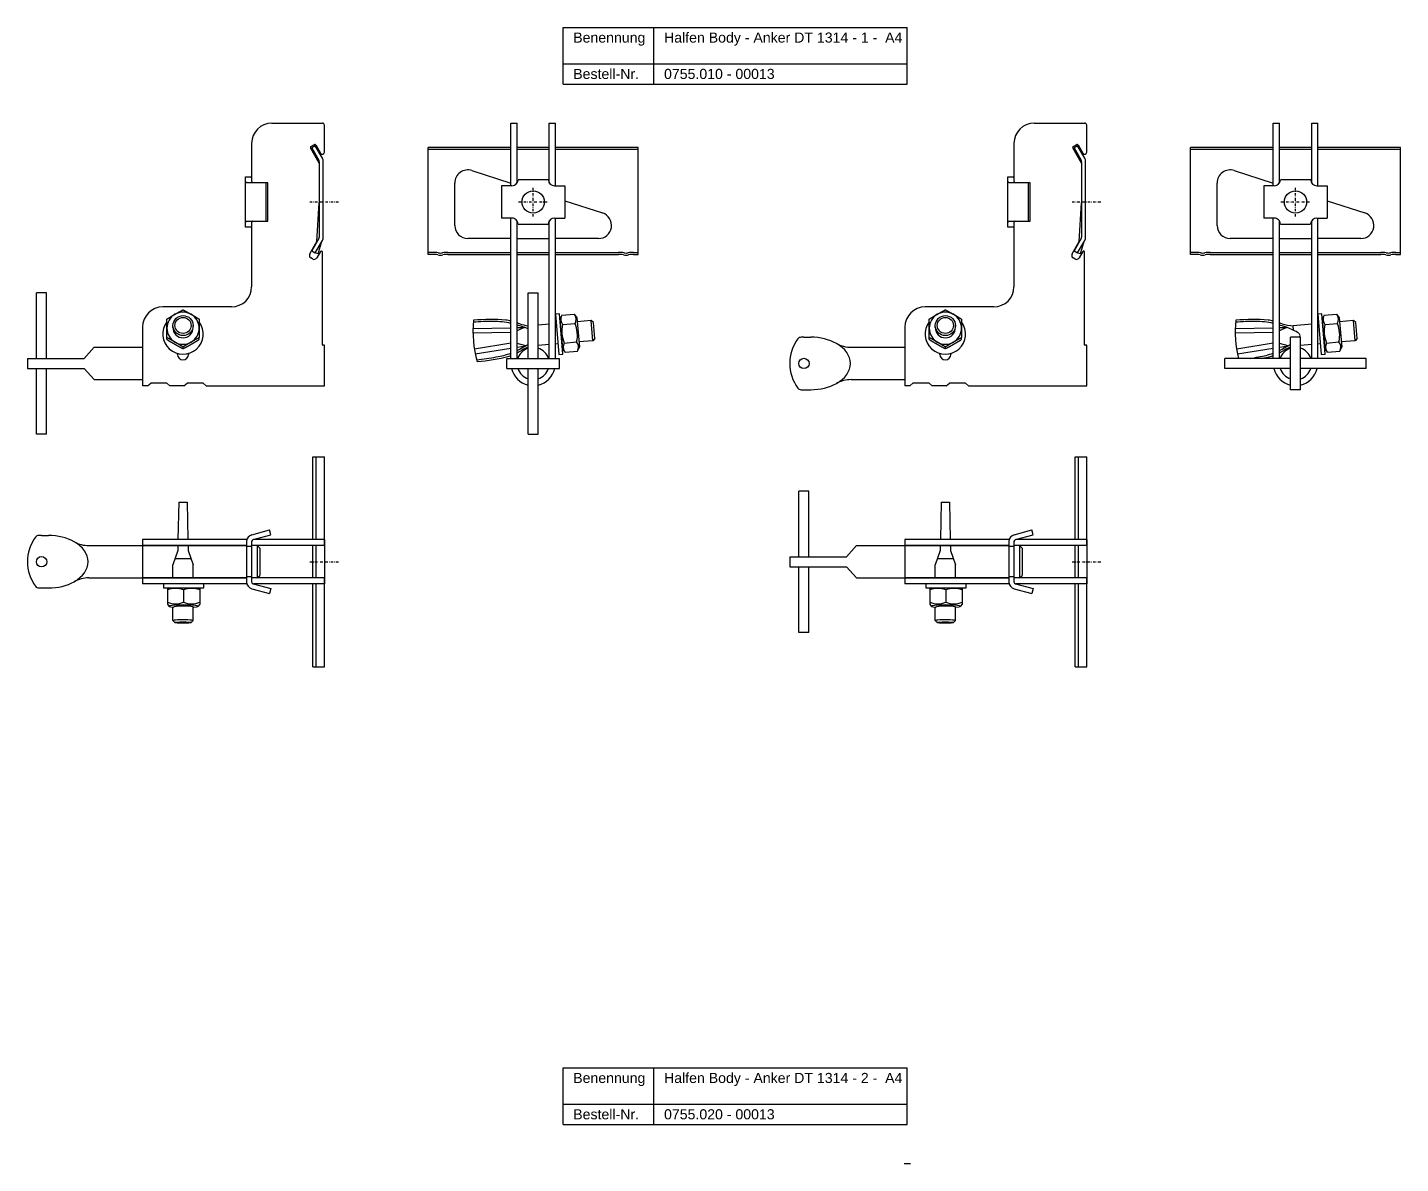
# Model space of a CAD drawing. Header units: millimetres. Extents: x 3247 to 4573, y -1122 to 170.
# Drawn here: x 3247 to 3927, y -392 to 170 of the extents above; entities that cross this region are included whole.
import ezdxf

# ---------------------------------------------------------------- set-up
doc = ezdxf.new("R2010")
doc.units = ezdxf.units.MM
doc.header["$LTSCALE"] = 10
doc.linetypes.add('STRICHPUNKT2', pattern=[0.5, 0.25, -0.125, 0, -0.125])
doc.layers.add('HALFEN', color=2, linetype='Continuous')
doc.styles.add('ARIAL50', font='ARIAL.TTF', dxfattribs={"height": 5})

msp = doc.modelspace()

# ---------------------------------------------------------------- linework, layer by layer
at = {"layer": 'HALFEN'}
for p, q in [((3512, 170.28), (3682.28, 170.28)), ((3512, 142.28), (3512, 170.28)), ((3556.97, 142.28), (3556.97, 170.28)), ((3682.28, 142.28), (3682.28, 170.28)), ((3512, 152.28), (3682.28, 152.28)), ((3512, 142.28), (3682.28, 142.28)), ((3486.17, 122.89), (3489.17, 122.89)), ((3486.17, 91.9), (3486.17, 122.89)), ((3489.17, 93.23), (3489.17, 122.89)), ((3505.17, 122.89), (3508.17, 122.89)), ((3505.17, 93.24), (3505.17, 122.89)), ((3508.17, 91.88), (3508.17, 122.89)), ((3863.63, 91.9), (3863.63, 122.89)), ((3863.63, 122.89), (3866.63, 122.89)), ((3866.63, 93.23), (3866.63, 122.89)), ((3882.63, 93.24), (3882.63, 122.89)), ((3882.63, 122.89), (3885.63, 122.89)), ((3885.63, 91.88), (3885.63, 122.89)), ((3445.17, 57.89), (3445.17, 110.88)), ((3486.17, 110.88), (3445.17, 110.88)), ((3486.17, 109.88), (3445.17, 109.88)), ((3505.17, 110.88), (3489.17, 110.88)), ((3505.17, 109.88), (3489.17, 109.88)), ((3549.17, 110.88), (3508.17, 110.88)), ((3549.17, 109.88), (3508.17, 109.88)), ((3549.17, 57.89), (3549.17, 110.88)), ((3822.63, 57.89), (3822.63, 110.88)), ((3863.63, 110.88), (3822.63, 110.88)), ((3863.63, 109.88), (3822.63, 109.88)), ((3882.63, 110.88), (3866.63, 110.88)), ((3882.63, 109.88), (3866.63, 109.88)), ((3926.63, 110.88), (3885.63, 110.88)), ((3926.63, 109.88), (3885.63, 109.88)), ((3926.63, 57.89), (3926.63, 110.88)), ((3466.87, 99.44), (3486.17, 93.16)), ((3844.32, 99.44), (3863.63, 93.16)), ((3458.36, 72.25), (3458.36, 93.25)), ((3481.47, 91.91), (3481.46, 75.91)), ((3486.68, 91.9), (3481.47, 91.91)), ((3504.68, 94.89), (3489.68, 94.9)), ((3507.68, 91.88), (3512.89, 91.88)), ((3512.89, 91.88), (3512.88, 75.88)), ((3835.81, 72.25), (3835.81, 93.25)), ((3858.92, 91.91), (3858.91, 75.91)), ((3864.13, 91.9), (3858.92, 91.91)), ((3882.14, 94.89), (3867.14, 94.9)), ((3885.13, 91.88), (3890.34, 91.88)), ((3890.34, 91.88), (3890.33, 75.88)), ((3512.88, 84.48), (3531.5, 78.44)), ((3890.34, 84.48), (3908.95, 78.44)), ((3486.67, 75.9), (3481.46, 75.91)), ((3486.17, 6.39), (3486.17, 75.9)), ((3507.67, 75.88), (3512.88, 75.88)), ((3508.17, 6.39), (3508.17, 75.88)), ((3864.12, 75.9), (3858.91, 75.91)), ((3863.63, 6.39), (3863.63, 75.9)), ((3885.12, 75.88), (3890.33, 75.88)), ((3885.63, 6.39), (3885.63, 75.88)), ((3489.17, 6.39), (3489.17, 74.55)), ((3489.66, 72.9), (3504.66, 72.89)), ((3505.17, 6.39), (3505.17, 74.56)), ((3866.63, 6.39), (3866.63, 74.55)), ((3867.12, 72.9), (3882.12, 72.89)), ((3882.63, 6.39), (3882.63, 74.56)), ((3486.17, 65.75), (3464.86, 65.75)), ((3489.17, 65.75), (3505.17, 65.75)), ((3529.49, 65.75), (3508.17, 65.75)), ((3863.63, 65.75), (3842.31, 65.75)), ((3866.63, 65.75), (3882.63, 65.75)), ((3906.94, 65.75), (3885.63, 65.75)), ((3447.42, 58.89), (3445.17, 58.89)), ((3447.42, 57.89), (3445.17, 57.89)), ((3454.92, 58.89), (3486.17, 58.89)), ((3454.92, 57.89), (3486.17, 57.89)), ((3489.17, 58.89), (3505.17, 58.89)), ((3489.17, 57.89), (3505.17, 57.89)), ((3508.17, 58.89), (3539.42, 58.89)), ((3508.17, 57.89), (3539.42, 57.89)), ((3546.92, 58.89), (3549.17, 58.89)), ((3546.92, 57.89), (3549.17, 57.89)), ((3824.88, 58.89), (3822.63, 58.89)), ((3824.88, 57.89), (3822.63, 57.89)), ((3832.38, 58.89), (3863.63, 58.89)), ((3832.38, 57.89), (3863.63, 57.89)), ((3866.63, 58.89), (3882.63, 58.89)), ((3866.63, 57.89), (3882.63, 57.89)), ((3885.63, 58.89), (3916.88, 58.89)), ((3885.63, 57.89), (3916.88, 57.89)), ((3924.38, 58.89), (3926.63, 58.89)), ((3924.38, 57.89), (3926.63, 57.89)), ((3251.28, 6.39), (3251.28, 38.89)), ((3256.28, 38.89), (3251.28, 38.89)), ((3256.28, 6.39), (3256.28, 38.89)), ((3494.67, 6.39), (3494.67, 38.89)), ((3494.67, 38.89), (3499.67, 38.89)), ((3499.67, 6.39), (3499.67, 38.89)), ((3510.17, 28.48), (3508.17, 28.3)), ((3508.17, 28.3), (3509.92, 8.38)), ((3511.91, 8.55), (3510.17, 28.48)), ((3511.35, 27.82), (3510.4, 25.79)), ((3511.35, 27.82), (3517.48, 28.35)), ((3517.48, 28.35), (3518.77, 26.52)), ((3887.62, 28.48), (3885.63, 28.3)), ((3885.63, 28.3), (3887.37, 8.38)), ((3889.36, 8.55), (3887.62, 28.48)), ((3888.8, 27.82), (3887.86, 25.79)), ((3888.8, 27.82), (3894.94, 28.35)), ((3894.94, 28.35), (3896.22, 26.52)), ((3318.81, 21.62), (3318.81, 22.62)), ((3328.82, 21.62), (3328.82, 22.62)), ((3467.37, 21.25), (3486.17, 21.6)), ((3492.75, 21.73), (3489.17, 20.08)), ((3489.17, 21.66), (3492.75, 21.73)), ((3505.17, 23.27), (3499.67, 22.79)), ((3508.59, 23.57), (3508.17, 23.54)), ((3510.4, 25.79), (3511.67, 11.24)), ((3511.75, 23.21), (3517.89, 23.75)), ((3518.77, 26.52), (3520.04, 11.97)), ((3525.89, 25.09), (3518.95, 24.48)), ((3526.97, 24.18), (3525.89, 25.09)), ((3526.76, 15.12), (3525.89, 25.09)), ((3527.67, 16.21), (3526.97, 24.18)), ((3696.27, 21.62), (3696.27, 22.62)), ((3706.27, 21.62), (3706.27, 22.62)), ((3844.83, 21.25), (3863.63, 21.6)), ((3866.63, 21.66), (3870.21, 21.73)), ((3870.21, 21.73), (3866.63, 20.08)), ((3870.21, 21.73), (3866.63, 20.08)), ((3882.63, 23.27), (3873.46, 22.47)), ((3873.64, 20.31), (3873.46, 22.47)), ((3886.04, 23.57), (3885.63, 23.54)), ((3887.86, 25.79), (3889.13, 11.24)), ((3889.21, 23.21), (3895.34, 23.75)), ((3896.22, 26.52), (3897.5, 11.97)), ((3903.34, 25.09), (3896.4, 24.48)), ((3904.42, 24.18), (3903.34, 25.09)), ((3904.21, 15.12), (3903.34, 25.09)), ((3905.12, 16.21), (3904.42, 24.18)), ((3486.17, 19.18), (3467.35, 18.96)), ((3486.17, 13.96), (3468.05, 10.99)), ((3493.54, 12.67), (3489.17, 13.82)), ((3509.46, 13.61), (3508.17, 13.5)), ((3512.56, 14.01), (3518.69, 14.55)), ((3526.76, 15.12), (3519.82, 14.52)), ((3527.67, 16.21), (3526.76, 15.12)), ((3631.23, 16.89), (3634.64, 16.89)), ((3863.63, 19.18), (3844.8, 18.96)), ((3863.63, 13.96), (3845.5, 10.99)), ((3871, 12.67), (3866.63, 13.82)), ((3871, 12.67), (3866.63, 13.82)), ((3872.13, -9.11), (3872.13, 16.89)), ((3877.13, 16.89), (3872.13, 16.89)), ((3877.13, -9.11), (3877.13, 16.89)), ((3886.91, 13.61), (3885.63, 13.5)), ((3890.01, 14.01), (3896.15, 14.55)), ((3904.21, 15.12), (3897.27, 14.52)), ((3905.12, 16.21), (3904.21, 15.12)), ((3274.78, 6.39), (3279.78, 11.89)), ((3279.78, 11.89), (3303.78, 11.89)), ((3468.47, 8.73), (3486.17, 11.51)), ((3489.17, 11.98), (3493.54, 12.67)), ((3505.17, 13.24), (3499.67, 12.75)), ((3509.92, 8.38), (3511.91, 8.55)), ((3512.96, 9.41), (3511.67, 11.24)), ((3512.96, 9.41), (3519.09, 9.94)), ((3519.09, 9.94), (3520.04, 11.97)), ((3654.64, 11.89), (3681.23, 11.89)), ((3845.92, 8.73), (3863.63, 11.51)), ((3866.63, 11.98), (3871, 12.67)), ((3882.63, 13.24), (3877.13, 12.75)), ((3887.37, 8.38), (3889.36, 8.55)), ((3890.41, 9.41), (3889.13, 11.24)), ((3890.41, 9.41), (3896.55, 9.94)), ((3896.55, 9.94), (3897.5, 11.97)), ((3246.78, 6.39), (3274.78, 6.39)), ((3246.78, 6.39), (3246.78, 1.39)), ((3246.78, 1.39), (3274.78, 1.39)), ((3251.28, -31.11), (3251.28, 1.39)), ((3256.28, -31.11), (3256.28, 1.39)), ((3274.78, 1.39), (3279.78, -4.11)), ((3484.17, 6.39), (3510.17, 6.39)), ((3484.17, 1.39), (3484.17, 6.39)), ((3484.17, 1.39), (3510.17, 1.39)), ((3494.67, -31.11), (3494.67, 1.39)), ((3499.67, -31.11), (3499.67, 1.39)), ((3510.17, 1.39), (3510.17, 6.39)), ((3872.13, 6.39), (3839.63, 6.39)), ((3839.63, 1.39), (3839.63, 6.39)), ((3872.13, 1.39), (3839.63, 1.39)), ((3909.63, 6.39), (3877.13, 6.39)), ((3909.63, 1.39), (3877.13, 1.39)), ((3909.63, 1.39), (3909.63, 6.39)), ((3279.78, -4.11), (3303.78, -4.11)), ((3306.28, -7.11), (3307.78, -5.81)), ((3315.78, -5.81), (3307.78, -5.81)), ((3315.78, -5.81), (3317.28, -7.11)), ((3324.28, -7.11), (3325.78, -5.81)), ((3333.78, -5.81), (3325.78, -5.81)), ((3333.78, -5.81), (3335.28, -7.11)), ((3654.64, -4.11), (3681.23, -4.11)), ((3683.73, -7.11), (3685.23, -5.81)), ((3693.23, -5.81), (3685.23, -5.81)), ((3693.23, -5.81), (3694.73, -7.11)), ((3701.73, -7.11), (3703.23, -5.81)), ((3711.23, -5.81), (3703.23, -5.81)), ((3711.23, -5.81), (3712.73, -7.11)), ((3306.28, -7.11), (3303.78, -7.11)), ((3306.28, -7.11), (3303.78, -7.11)), ((3324.28, -7.11), (3317.28, -7.11)), ((3629.84, -9.11), (3634.64, -9.11)), ((3683.73, -7.11), (3681.23, -7.11)), ((3683.73, -7.11), (3681.23, -7.11)), ((3701.73, -7.11), (3694.73, -7.11)), ((3877.13, -9.11), (3872.13, -9.11)), ((3256.28, -31.11), (3251.28, -31.11)), ((3494.67, -31.11), (3499.67, -31.11)), ((3388.04, -83.29), (3388.04, -42.29)), ((3388.04, -42.29), (3393.78, -42.29)), ((3389.78, -83.29), (3389.78, -42.29)), ((3393.78, -86.29), (3393.78, -42.29)), ((3765.5, -83.29), (3765.5, -42.29)), ((3765.5, -42.29), (3771.23, -42.29)), ((3767.23, -83.29), (3767.23, -42.29)), ((3771.23, -86.29), (3771.23, -42.29)), ((3628.73, -91.79), (3628.73, -59.29)), ((3633.73, -59.29), (3628.73, -59.29)), ((3633.73, -91.79), (3633.73, -59.29)), ((3321.75, -64.77), (3321.31, -83.29)), ((3321.78, -64.77), (3325.78, -64.77)), ((3325.8, -64.77), (3326.24, -83.29)), ((3699.21, -64.77), (3698.77, -83.29)), ((3699.23, -64.77), (3703.23, -64.77)), ((3703.26, -64.77), (3703.7, -83.29)), ((3253.78, -81.29), (3257.18, -81.29)), ((3357.87, -80.93), (3366.63, -78.58)), ((3358.52, -83.35), (3367.28, -81)), ((3367.28, -81), (3366.63, -78.58)), ((3735.33, -80.93), (3744.09, -78.58)), ((3735.97, -83.35), (3744.73, -81)), ((3744.73, -81), (3744.09, -78.58)), ((3277.19, -86.29), (3355.28, -86.29)), ((3355.43, -83.29), (3303.78, -83.29)), ((3303.78, -83.29), (3303.78, -105.29)), ((3355.28, -86.29), (3303.78, -86.29)), ((3321.24, -86.29), (3321.18, -88.74)), ((3326.31, -86.29), (3326.37, -88.74)), ((3355.28, -84.31), (3355.28, -104.28)), ((3357.78, -86.79), (3355.28, -86.79)), ((3357.78, -84.31), (3357.78, -104.28)), ((3393.78, -86.29), (3357.78, -86.29)), ((3357.78, -86.29), (3357.78, -88.29)), ((3357.78, -88.29), (3357.78, -100.29)), ((3393.78, -83.29), (3358.71, -83.29)), ((3360.55, -86.29), (3360.55, -102.29)), ((3361.78, -87.52), (3360.55, -86.29)), ((3361.78, -87.52), (3361.78, -101.07)), ((3388.04, -102.29), (3388.04, -86.29)), ((3389.78, -102.29), (3389.78, -86.29)), ((3393.78, -83.29), (3393.78, -105.29)), ((3393.78, -86.29), (3393.78, -102.29)), ((3652.23, -91.79), (3657.23, -86.29)), ((3657.23, -86.29), (3681.23, -86.29)), ((3732.88, -83.29), (3681.23, -83.29)), ((3681.23, -83.29), (3681.23, -105.29)), ((3732.73, -86.29), (3681.23, -86.29)), ((3681.23, -86.29), (3732.73, -86.29)), ((3698.7, -86.29), (3698.64, -88.74)), ((3703.77, -86.29), (3703.83, -88.74)), ((3732.73, -84.31), (3732.73, -104.28)), ((3735.23, -86.79), (3732.73, -86.79)), ((3735.23, -84.31), (3735.23, -104.28)), ((3771.23, -86.29), (3735.23, -86.29)), ((3735.23, -86.29), (3735.23, -88.29)), ((3735.23, -88.29), (3735.23, -100.29)), ((3771.23, -83.29), (3736.17, -83.29)), ((3738.01, -86.29), (3738.01, -102.29)), ((3739.23, -87.52), (3738.01, -86.29)), ((3739.23, -87.52), (3739.23, -101.07)), ((3765.5, -102.29), (3765.5, -86.29)), ((3767.23, -102.29), (3767.23, -86.29)), ((3771.23, -83.29), (3771.23, -105.29)), ((3771.23, -86.29), (3771.23, -102.29)), ((3321.18, -88.74), (3318.78, -95.77)), ((3319.8, -92.77), (3327.73, -92.77)), ((3326.37, -88.74), (3328.78, -95.8)), ((3624.23, -91.79), (3652.23, -91.79)), ((3624.23, -91.79), (3624.23, -96.79)), ((3698.64, -88.74), (3696.24, -95.77)), ((3697.26, -92.77), (3705.18, -92.77)), ((3703.83, -88.74), (3706.24, -95.8)), ((3318.78, -102.29), (3318.78, -95.77)), ((3328.78, -102.29), (3328.78, -95.8)), ((3357.78, -101.79), (3355.28, -101.79)), ((3357.78, -100.29), (3357.78, -102.29)), ((3360.55, -102.29), (3361.78, -101.07)), ((3624.23, -96.79), (3652.23, -96.79)), ((3628.73, -129.29), (3628.73, -96.79)), ((3633.73, -129.29), (3633.73, -96.79)), ((3652.23, -96.79), (3657.23, -102.29)), ((3696.24, -102.29), (3696.24, -95.77)), ((3706.24, -102.29), (3706.24, -95.8)), ((3735.23, -101.79), (3732.73, -101.79)), ((3735.23, -100.29), (3735.23, -102.29)), ((3738.01, -102.29), (3739.23, -101.07)), ((3252.39, -107.29), (3257.18, -107.29)), ((3277.19, -102.29), (3355.28, -102.29)), ((3355.28, -102.29), (3303.78, -102.29)), ((3355.43, -105.29), (3303.78, -105.29)), ((3334.07, -105.29), (3314.07, -105.29)), ((3314.07, -105.29), (3314.07, -107.29)), ((3314.07, -107.29), (3334.07, -107.29)), ((3316.77, -107.29), (3316.07, -107.7)), ((3316.07, -107.7), (3316.07, -115.29)), ((3316.77, -107.29), (3331.37, -107.29)), ((3324.07, -108.24), (3324.07, -114.4)), ((3331.37, -107.29), (3332.07, -107.7)), ((3332.07, -107.7), (3332.07, -115.29)), ((3334.07, -107.29), (3334.07, -105.29)), ((3393.78, -102.29), (3357.78, -102.29)), ((3357.87, -107.66), (3366.63, -110.01)), ((3358.52, -105.24), (3367.28, -107.59)), ((3393.78, -105.29), (3358.71, -105.29)), ((3367.28, -107.59), (3366.63, -110.01)), ((3388.04, -146.29), (3388.04, -105.29)), ((3389.78, -146.29), (3389.78, -105.29)), ((3393.78, -146.29), (3393.78, -102.29)), ((3657.23, -102.29), (3681.23, -102.29)), ((3732.73, -102.29), (3681.23, -102.29)), ((3681.23, -102.29), (3732.73, -102.29)), ((3732.88, -105.29), (3681.23, -105.29)), ((3711.52, -105.29), (3691.52, -105.29)), ((3691.52, -105.29), (3691.52, -107.29)), ((3691.52, -107.29), (3711.52, -107.29)), ((3694.22, -107.29), (3693.52, -107.7)), ((3693.52, -107.7), (3693.52, -115.29)), ((3694.22, -107.29), (3708.82, -107.29)), ((3701.52, -108.24), (3701.52, -114.4)), ((3708.82, -107.29), (3709.52, -107.7)), ((3709.52, -107.7), (3709.52, -115.29)), ((3711.52, -107.29), (3711.52, -105.29)), ((3771.23, -102.29), (3735.23, -102.29)), ((3735.33, -107.66), (3744.09, -110.01)), ((3735.97, -105.24), (3744.73, -107.59)), ((3771.23, -105.29), (3736.17, -105.29)), ((3744.73, -107.59), (3744.09, -110.01)), ((3765.5, -146.29), (3765.5, -105.29)), ((3767.23, -146.29), (3767.23, -105.29)), ((3771.23, -146.29), (3771.23, -102.29)), ((3316.07, -115.29), (3316.77, -116.32)), ((3332.07, -115.29), (3331.37, -116.32)), ((3693.52, -115.29), (3694.22, -116.32)), ((3709.52, -115.29), (3708.82, -116.32)), ((3318.78, -123.47), (3318.78, -116.74)), ((3328.78, -123.44), (3328.78, -116.62)), ((3696.24, -123.47), (3696.24, -116.74)), ((3706.24, -123.44), (3706.24, -116.62)), ((3318.77, -123.44), (3319.77, -124.44)), ((3328.78, -123.44), (3327.78, -124.44)), ((3696.23, -123.44), (3697.23, -124.44)), ((3706.24, -123.44), (3705.24, -124.44)), ((3633.73, -129.29), (3628.73, -129.29)), ((3388.04, -146.29), (3393.78, -146.29)), ((3765.5, -146.29), (3771.23, -146.29)), ((3512, -344.93), (3682.28, -344.93)), ((3512, -372.93), (3512, -344.93)), ((3556.97, -372.93), (3556.97, -344.93)), ((3682.28, -372.93), (3682.28, -344.93)), ((3512, -362.93), (3682.28, -362.93)), ((3512, -372.93), (3682.28, -372.93)), ((3680.94, -392.32), (3683.94, -392.32))]:
    msp.add_line(p, q, dxfattribs=at)
at = {"layer": 'HALFEN', "extrusion": (0, 1, 0)}
for p, q in [((3367.78, 122.89), (3392.78, 122.89)), ((3745.23, 122.89), (3770.23, 122.89)), ((3393.78, 108.46), (3393.78, 121.89)), ((3771.23, 108.46), (3771.23, 121.89)), ((3357.78, 112.89), (3357.78, 94.03)), ((3391.25, 103.1), (3386.93, 110.59)), ((3387.11, 111.28), (3388.84, 112.28)), ((3389.25, 111.63), (3387.52, 110.63)), ((3387.52, 110.63), (3391.05, 104.51)), ((3392.78, 105.51), (3389.25, 111.63)), ((3389.52, 112.09), (3391.91, 107.96)), ((3735.23, 112.89), (3735.23, 94.03)), ((3768.71, 103.1), (3764.38, 110.59)), ((3764.57, 111.28), (3766.3, 112.28)), ((3766.71, 111.63), (3764.98, 110.63)), ((3764.98, 110.63), (3768.51, 104.51)), ((3770.24, 105.51), (3766.71, 111.63)), ((3766.98, 112.09), (3769.37, 107.96)), ((3391.25, 103.76), (3391.25, 66.5)), ((3393.25, 66.5), (3393.25, 103.76)), ((3768.71, 103.76), (3768.71, 66.5)), ((3770.71, 66.5), (3770.71, 103.76)), ((3354.73, 96.39), (3357.73, 96.39)), ((3354.73, 96.28), (3354.73, 96.39)), ((3354.73, 95.09), (3354.73, 96.28)), ((3357.73, 95.78), (3357.73, 96.39)), ((3357.73, 95.78), (3357.73, 94.39)), ((3732.18, 96.39), (3735.18, 96.39)), ((3732.18, 96.28), (3732.18, 96.39)), ((3732.18, 95.09), (3732.18, 96.28)), ((3735.18, 95.78), (3735.18, 96.39)), ((3735.18, 95.78), (3735.18, 94.39)), ((3354.73, 88.12), (3354.73, 95.09)), ((3357.69, 93.39), (3355.84, 93.39)), ((3364.95, 93.39), (3357.69, 93.39)), ((3364.95, 74.39), (3364.95, 93.39)), ((3365.73, 93.39), (3364.95, 93.39)), ((3365.73, 74.39), (3365.73, 93.39)), ((3732.18, 88.12), (3732.18, 95.09)), ((3735.15, 93.39), (3733.29, 93.39)), ((3742.41, 93.39), (3735.15, 93.39)), ((3742.41, 74.39), (3742.41, 93.39)), ((3743.18, 93.39), (3742.41, 93.39)), ((3743.18, 74.39), (3743.18, 93.39)), ((3354.73, 79.67), (3354.73, 88.12)), ((3390.12, 64.36), (3391.25, 83.47)), ((3732.18, 79.67), (3732.18, 88.12)), ((3767.58, 64.36), (3768.71, 83.47)), ((3354.73, 72.7), (3354.73, 79.67)), ((3732.18, 72.7), (3732.18, 79.67)), ((3354.73, 71.51), (3354.73, 72.7)), ((3354.73, 71.39), (3354.73, 71.51)), ((3357.73, 71.39), (3354.73, 71.39)), ((3355.84, 74.39), (3357.69, 74.39)), ((3357.69, 74.39), (3364.95, 74.39)), ((3357.73, 73.39), (3357.73, 72)), ((3357.73, 72), (3357.73, 71.39)), ((3357.78, 73.75), (3357.78, 41.89)), ((3364.95, 74.39), (3365.73, 74.39)), ((3732.18, 71.51), (3732.18, 72.7)), ((3732.18, 71.39), (3732.18, 71.51)), ((3735.18, 71.39), (3732.18, 71.39)), ((3733.29, 74.39), (3735.15, 74.39)), ((3735.15, 74.39), (3742.41, 74.39)), ((3735.18, 73.39), (3735.18, 72)), ((3735.18, 72), (3735.18, 71.39)), ((3735.23, 73.75), (3735.23, 41.89)), ((3742.41, 74.39), (3743.18, 74.39)), ((3386.56, 58.19), (3390.12, 64.36)), ((3391.05, 65.75), (3387.52, 59.64)), ((3389.25, 58.64), (3392.78, 64.75)), ((3390.66, 58.14), (3392.56, 64.37)), ((3764.02, 58.19), (3767.58, 64.36)), ((3768.51, 65.75), (3764.98, 59.64)), ((3766.71, 58.64), (3770.24, 64.75)), ((3768.11, 58.14), (3770.02, 64.37)), ((3387.98, 55.64), (3387.11, 56.14)), ((3387.52, 59.64), (3389.24, 58.65)), ((3389.25, 58.64), (3389.24, 58.65)), ((3389.6, 58.52), (3389.25, 58.64)), ((3390.66, 58.14), (3389.6, 58.52)), ((3391.84, 59.34), (3390.02, 56.19)), ((3392.78, 13.19), (3392.78, 59.09)), ((3765.43, 55.64), (3764.57, 56.14)), ((3764.98, 59.64), (3766.7, 58.65)), ((3766.71, 58.64), (3766.7, 58.65)), ((3767.05, 58.52), (3766.71, 58.64)), ((3768.11, 58.14), (3767.05, 58.52)), ((3769.3, 59.34), (3767.48, 56.19)), ((3770.23, 13.19), (3770.23, 59.09)), ((3347.78, 31.89), (3313.78, 31.89)), ((3725.23, 31.89), (3691.23, 31.89)), ((3303.78, 21.89), (3303.78, 3.89)), ((3681.23, 21.89), (3681.23, 3.89)), ((3315.81, 15.76), (3315.81, 16.68)), ((3331.81, 15.76), (3331.81, 16.68)), ((3693.27, 15.76), (3693.27, 16.68)), ((3709.27, 15.76), (3709.27, 16.68)), ((3321.03, 8.39), (3321.03, 8.86)), ((3323.81, 11.18), (3323.81, 12.1)), ((3326.53, 8.86), (3326.53, 8.39)), ((3393.78, 12.89), (3393.08, 12.89)), ((3393.78, 3.89), (3393.78, 12.89)), ((3698.48, 8.39), (3698.48, 8.86)), ((3701.27, 11.18), (3701.27, 12.1)), ((3703.98, 8.86), (3703.98, 8.39)), ((3771.23, 12.89), (3770.53, 12.89)), ((3771.23, 3.89), (3771.23, 12.89)), ((3303.78, 3.89), (3303.78, -7.11)), ((3393.78, -7.11), (3393.78, 3.89)), ((3681.23, 3.89), (3681.23, -7.11)), ((3771.23, -7.11), (3771.23, 3.89)), ((3335.28, -7.11), (3393.78, -7.11)), ((3712.73, -7.11), (3771.23, -7.11))]:
    msp.add_line(p, q, dxfattribs=at)
at = {"layer": 'HALFEN', "color": 1, "linetype": 'STRICHPUNKT2', "ltscale": 0.5}
for p, q in [((3497.17, 76.64), (3497.17, 91.14)), ((3874.63, 76.64), (3874.63, 91.14)), ((3386.53, 83.89), (3401.03, 83.89)), ((3489.92, 83.89), (3504.42, 83.89)), ((3763.98, 83.89), (3778.48, 83.89)), ((3867.38, 83.89), (3881.88, 83.89)), ((3386.53, -94.29), (3401.03, -94.29)), ((3763.98, -94.29), (3778.48, -94.29))]:
    msp.add_line(p, q, dxfattribs=at)
at = {"layer": 'HALFEN'}
for centre, radius in [((3497.17, 83.89), 5.5), ((3874.63, 83.89), 5.5), ((3631.23, 3.89), 2.55), ((3253.78, -94.29), 2.55)]:
    msp.add_circle(centre, radius, dxfattribs=at)
for centre, radius, start, end in [((3367.78, 112.89), 10, 90, 180), ((3392.78, 121.89), 1, 0, 90), ((3745.23, 112.89), 10, 90, 180), ((3770.23, 121.89), 1, 0, 90), ((3387.36, 110.84), 0.5, 120, 210), ((3389.09, 111.84), 0.5, 30, 120), ((3764.82, 110.84), 0.5, 120, 210), ((3766.55, 111.84), 0.5, 30, 120), ((3389.75, 103.76), 1.5, 0, 30), ((3392.78, 108.46), 1, 210, 0), ((3389.75, 103.76), 3.5, 0, 30), ((3767.21, 103.76), 1.5, 0, 30), ((3770.23, 108.46), 1, 210, 0), ((3767.21, 103.76), 3.5, 0, 30), ((3464.86, 93.25), 6.5, 72, 180), ((3842.31, 93.25), 6.5, 72, 180), ((3486.68, 94.9), 3, 269.95559, 359.95559), ((3507.68, 94.88), 3, 179.95559, 269.95559), ((3864.14, 94.9), 3, 269.95559, 359.95559), ((3885.14, 94.88), 3, 179.95559, 269.95559), ((3486.66, 72.9), 3, 359.95559, 89.95559), ((3507.66, 72.88), 3, 89.95559, 179.95559), ((3529.49, 72.25), 6.5, 270, 72), ((3864.12, 72.9), 3, 359.95559, 89.95559), ((3885.12, 72.88), 3, 89.95559, 179.95559), ((3906.94, 72.25), 6.5, 270, 72), ((3464.86, 72.25), 6.5, 180, 270), ((3842.31, 72.25), 6.5, 180, 270), ((3389.75, 66.5), 1.5, 330, 360), ((3389.75, 66.5), 3.5, 330, 0), ((3767.21, 66.5), 1.5, 330, 360), ((3767.21, 66.5), 3.5, 330, 0), ((3387.86, 57.44), 1.5, 150, 240), ((3388.73, 56.94), 1.5, 240, 330), ((3392.28, 59.09), 0.5, 0, 150), ((3447.42, 42.89), 16, 80.36636, 90), ((3447.42, 42.89), 15, 80.36636, 90), ((3451.17, 64.98), 7.41, 260.36636, 279.63364), ((3451.17, 64.98), 6.41, 260.36636, 279.63364), ((3454.92, 42.89), 16, 90, 99.63364), ((3454.92, 42.89), 15, 90, 99.63364), ((3539.42, 42.89), 16, 80.36636, 90), ((3539.42, 42.89), 15, 80.36636, 90), ((3543.17, 64.98), 7.41, 260.36636, 279.63364), ((3543.17, 64.98), 6.41, 260.36636, 279.63364), ((3546.92, 42.89), 16, 90, 99.63364), ((3546.92, 42.89), 15, 90, 99.63364), ((3765.32, 57.44), 1.5, 150, 240), ((3766.18, 56.94), 1.5, 240, 330), ((3769.73, 59.09), 0.5, 0, 150), ((3824.88, 42.89), 16, 80.36636, 90), ((3824.88, 42.89), 15, 80.36636, 90), ((3828.63, 64.98), 7.41, 260.36636, 279.63364), ((3828.63, 64.98), 6.41, 260.36636, 279.63364), ((3832.38, 42.89), 16, 90, 99.63364), ((3832.38, 42.89), 15, 90, 99.63364), ((3916.88, 42.89), 16, 80.36636, 90), ((3916.88, 42.89), 15, 80.36636, 90), ((3920.63, 64.98), 7.41, 260.36636, 279.63364), ((3920.63, 64.98), 6.41, 260.36636, 279.63364), ((3924.38, 42.89), 16, 90, 99.63364), ((3924.38, 42.89), 15, 90, 99.63364), ((3347.78, 41.89), 10, 270, 0), ((3725.23, 41.89), 10, 270, 0), ((3313.78, 21.89), 10, 90, 180), ((3514.9, 25.81), 4.08, 159.43847, 219.43847), ((3514.33, 25.76), 4.08, 330.56153, 30.56153), ((3691.23, 21.89), 10, 90, 180), ((3892.36, 25.81), 4.08, 159.43847, 219.43847), ((3891.78, 25.76), 4.08, 330.56153, 30.56153), ((3323.78, 18.48), 10, 142.77906, 36.51596), ((3520.38, 19.58), 53.03, 173.82027, 196.17973), ((3475.32, -62.15), 86.81, 88.64672, 95.12899), ((3476.44, -79.5), 105.15, 86.04137, 94.79234), ((3478.19, -11.11), 35.76, 77.09525, 91.31141), ((3478.15, -7.2), 33.07, 75.95927, 80.34246), ((3478.15, -7.2), 33.07, 68.09069, 70.52951), ((3478.19, -11.11), 35.76, 69.02091, 72.10841), ((3497.7, 47.23), 24.81, 253.11296, 262.99761), ((3484.13, -2.78), 25.98, 69.87312, 74.68904), ((3485.11, -1.75), 24.69, 67.20409, 71.18568), ((3526.65, 19.88), 15.27, 167.38303, 202.61697), ((3503.8, 17.88), 15.27, 347.38303, 22.61697), ((3701.23, 18.48), 10, 142.77906, 36.51596), ((3897.83, 19.58), 53.03, 173.82027, 194.3997), ((3852.77, -62.15), 86.81, 88.64672, 95.12899), ((3853.89, -79.5), 105.15, 86.04137, 94.79234), ((3855.64, -11.11), 35.76, 77.09525, 91.31141), ((3855.6, -7.2), 33.07, 75.95927, 80.34246), ((3855.6, -7.2), 33.07, 75.95927, 80.34246), ((3855.6, -7.2), 33.07, 68.09069, 70.52951), ((3855.6, -7.2), 33.07, 68.09069, 70.52951), ((3855.64, -11.11), 35.76, 69.02091, 72.10841), ((3875.15, 47.23), 24.81, 253.11296, 266.23113), ((3861.59, -2.78), 25.98, 69.87312, 74.68904), ((3861.59, -2.78), 25.98, 69.87312, 74.68904), ((3862.56, -1.75), 24.69, 56.39419, 71.18568), ((3904.1, 19.88), 15.27, 167.38303, 202.61697), ((3881.25, 17.88), 15.27, 347.38303, 22.61697), ((3516.11, 12), 4.08, 150.56153, 210.56153), ((3515.54, 11.95), 4.08, 339.43847, 39.43847), ((3644.79, 3.89), 20.55, 143.64928, 216.35854), ((3629.84, 14.89), 2, 91.33538, 143.64928), ((3630.57, -16.48), 33.38, 88.87071, 91.33538), ((3654.64, 26.89), 15, 240.67836, 270), ((3875.52, 17.64), 1.36, 4.51801, 58.84061), ((3875.52, 17.62), 1.36, 327.8437, 5.48199), ((3893.57, 12), 4.08, 150.56153, 210.56153), ((3892.99, 11.95), 4.08, 339.43847, 39.43847), ((3323.78, 8.39), 2.75, 180, 0), ((3393.08, 13.19), 0.3, 180, 270), ((3461.81, 92.24), 86.81, 274.87101, 281.35328), ((3459.9, 109.52), 105.15, 275.20766, 283.95863), ((3473.5, 42.48), 35.76, 278.68859, 290.75985), ((3474.14, 38.62), 33.07, 289.65754, 291.33467), ((3473.5, 42.48), 35.76, 295.99787, 300.97909), ((3474.14, 38.62), 33.07, 297.03435, 301.90931), ((3497.17, 3.89), 8, 108.20996, 161.79004), ((3502.84, -11.59), 24.81, 109.22537, 116.88704), ((3480.8, 35.31), 25.98, 295.31096, 300.12688), ((3481.94, 34.47), 24.69, 298.81432, 301.05233), ((3497.17, 3.89), 8, 18.20996, 71.79004), ((3701.23, 8.39), 2.75, 180, 0), ((3770.53, 13.19), 0.3, 180, 270), ((3839.27, 92.24), 86.81, 278.52948, 281.35328), ((3850.95, 42.48), 35.76, 278.68859, 290.75985), ((3850.95, 42.48), 35.76, 278.68859, 290.75985), ((3837.36, 109.52), 105.15, 281.25753, 283.95863), ((3851.6, 38.62), 33.07, 289.65754, 291.33467), ((3851.6, 38.62), 33.07, 289.65754, 291.33467), ((3850.95, 42.48), 35.76, 295.99787, 300.97909), ((3850.95, 42.48), 35.76, 295.99787, 300.97909), ((3851.6, 38.62), 33.07, 297.03435, 301.90931), ((3851.6, 38.62), 33.07, 297.03435, 301.90931), ((3874.63, 3.89), 8, 108.20996, 161.79004), ((3880.3, -11.59), 24.81, 109.22537, 116.88704), ((3858.25, 35.31), 25.98, 295.31096, 300.12688), ((3858.25, 35.31), 25.98, 295.31096, 300.12688), ((3859.39, 34.47), 24.69, 298.81432, 301.05233), ((3874.63, 3.89), 8, 18.20996, 71.79004), ((3497.17, 3.89), 11, 193.13656, 256.86344), ((3497.17, 3.89), 8, 198.20996, 251.79004), ((3497.17, 3.89), 8, 198.20996, 251.79004), ((3497.17, 3.89), 8, 288.20996, 341.79004), ((3497.17, 3.89), 11, 283.13656, 346.86344), ((3497.17, 3.89), 8, 288.20996, 341.79004), ((3874.63, 3.89), 11, 193.13656, 256.86344), ((3874.63, 3.89), 8, 198.20996, 251.79004), ((3874.63, 3.89), 8, 198.20996, 251.79004), ((3874.63, 3.89), 8, 288.20996, 341.79004), ((3874.63, 3.89), 11, 283.13656, 346.86344), ((3874.63, 3.89), 8, 288.20996, 341.79004), ((3654.64, -19.11), 15, 90, 119.32164), ((3629.84, -7.11), 2, 216.35854, 270), ((3252.39, -83.3), 2, 91.33538, 143.64928), ((3253.12, -114.67), 33.38, 88.87071, 91.33538), ((3358.78, -84.31), 3.5, 105, 180), ((3736.23, -84.31), 3.5, 105, 180), ((3267.33, -94.29), 20.55, 143.64928, 216.35854), ((3277.19, -71.29), 15, 240.67836, 270), ((3358.78, -84.31), 1, 105, 180), ((3736.23, -84.31), 1, 105, 180), ((3252.39, -105.29), 2, 216.35854, 270), ((3277.19, -117.29), 15, 90, 119.32164), ((3320.07, -119.06), 11.53, 69.70545, 110.29455), ((3328.07, -119.06), 11.53, 69.70545, 110.29455), ((3358.78, -104.28), 3.5, 180, 255), ((3358.78, -104.28), 1, 180, 255), ((3697.52, -119.06), 11.53, 69.70545, 110.29455), ((3705.52, -119.06), 11.53, 69.70545, 110.29455), ((3736.23, -104.28), 3.5, 180, 255), ((3736.23, -104.28), 1, 180, 255), ((3320.07, -103.58), 11.53, 249.70545, 290.29455), ((3328.07, -103.58), 11.53, 249.70545, 290.29455), ((3697.52, -103.58), 11.53, 249.70545, 290.29455), ((3705.52, -103.58), 11.53, 249.70545, 290.29455)]:
    msp.add_arc(centre, radius, start, end, dxfattribs=at)
for centre, major_axis, ratio, start_param, end_param in [((3323.81, 21.36), (-8, 0), 0.992546, -1.047198, 0), ((3323.81, 21.36), (-8, 0), 0.992546, -2.094395, -1.047198), ((3323.81, 21.36), (-8, 0), 0.992546, -3.141593, -2.094395), ((3701.27, 21.36), (-8, 0), 0.992546, -1.047198, 0), ((3701.27, 21.36), (-8, 0), 0.992546, -2.094395, -1.047198), ((3701.27, 21.36), (-8, 0), 0.992546, -3.141593, -2.094395), ((3323.81, 21.36), (-8, 0), 0.992546, 0, 1.047198), ((3323.81, 21.53), (5, 0), 0.992546, 3.123186, 4.712389), ((3323.81, 21.53), (5, 0), 0.992546, -1.570796, 0.018407), ((3323.81, 21.36), (-8, 0), 0.992546, 2.094395, 3.141593), ((3701.27, 21.36), (-8, 0), 0.992546, 0, 1.047198), ((3701.27, 21.53), (5, 0), 0.992546, 3.123186, 4.712389), ((3701.27, 21.53), (5, 0), 0.992546, -1.570796, 0.018407), ((3701.27, 21.36), (-8, 0), 0.992546, 2.094395, 3.141593), ((3323.81, 21.36), (-8, 0), 0.992546, 1.047198, 2.094395), ((3634.64, 3.89), (19.6, 0), 0.663426, 7.151452, 7.853982), ((3634.64, 3.89), (19.6, 0), 0.663426, 5.414918, 7.151452), ((3701.27, 21.36), (-8, 0), 0.992546, 1.047198, 2.094395), ((3634.64, 3.89), (19.6, 0), 0.663426, 4.712389, 5.414918), ((3257.18, -94.29), (19.6, 0), 0.663426, 7.151452, 7.853982), ((3257.18, -94.29), (19.6, 0), 0.663426, 5.414918, 7.151452), ((3257.18, -94.29), (19.6, 0), 0.663426, 4.712389, 5.414918), ((3324.07, -116.32), (-7.3, 0), 0.084966, 2.32591, 7.098867), ((3324.07, -116.77), (-5, 0), 0.0871, 3.141593, 6.283185), ((3701.52, -116.32), (-7.3, 0), 0.084966, 2.32591, 7.098867), ((3701.52, -116.77), (-5, 0), 0.0871, 3.141593, 6.283185), ((3323.78, -123.47), (-5, 0), 0.0871, 3.141593, 6.333882), ((3701.23, -123.47), (-5, 0), 0.0871, 3.141593, 6.333882)]:
    msp.add_ellipse(centre, major_axis=major_axis, ratio=ratio, start_param=start_param, end_param=end_param, dxfattribs=at)
for centre, major_axis, ratio in [((3323.81, 22.62), (5, 0), 0.992546), ((3701.27, 22.62), (5, 0), 0.992546), ((3323.81, 22.74), (4, 0), 0.992546), ((3701.27, 22.74), (4, 0), 0.992546), ((3323.78, -124.44), (-4, 0), 0.087086), ((3701.23, -124.44), (-4, 0), 0.087086)]:
    msp.add_ellipse(centre, major_axis=major_axis, ratio=ratio, dxfattribs=at)
for points, knots in [([(3355.64, 93.4), (3355.6, 93.4), (3355.56, 93.4), (3355.42, 93.4), (3355.32, 93.41), (3355.14, 93.48), (3355.07, 93.53), (3354.94, 93.67), (3354.89, 93.76), (3354.81, 93.97), (3354.79, 94.09), (3354.75, 94.34), (3354.74, 94.48), (3354.73, 94.78), (3354.73, 94.93), (3354.73, 95.09)], [12.728606, 12.728606, 12.728606, 12.728606, 12.920042, 12.920042, 13.450896, 13.450896, 13.981749, 13.981749, 14.512603, 14.512603, 15.043457, 15.043457, 15.58114, 15.58114, 16.065881, 16.065881, 16.065881, 16.065881]), ([(3357.74, 94.24), (3357.75, 94.17), (3357.76, 94.11), (3357.79, 93.99), (3357.82, 93.92), (3357.89, 93.79), (3357.94, 93.73), (3358.02, 93.68), (3358.04, 93.66), (3358.06, 93.65)], [4.1764157, 4.1764157, 4.1764157, 4.1764157, 4.4061223, 4.4061223, 4.6848401, 4.6848401, 4.9635579, 4.9635579, 5.0545355, 5.0545355, 5.0545355, 5.0545355]), ([(3358.06, 93.65), (3358.1, 93.61), (3358.14, 93.58), (3358.24, 93.52), (3358.3, 93.48), (3358.37, 93.46)], [2.958333, 2.958333, 2.958333, 2.958333, 3.2000176, 3.2000176, 3.5438255, 3.5438255, 3.5438255, 3.5438255]), ([(3358.73, 93.39), (3358.61, 93.39), (3358.5, 93.41), (3358.38, 93.46), (3358.37, 93.46), (3358.37, 93.46)], [0, 0, 0, 0, 0.6724021, 0.6724021, 0.712352, 0.712352, 0.712352, 0.712352]), ([(3733.1, 93.4), (3733.05, 93.4), (3733.01, 93.4), (3732.87, 93.4), (3732.77, 93.41), (3732.6, 93.48), (3732.52, 93.53), (3732.4, 93.67), (3732.35, 93.76), (3732.27, 93.97), (3732.24, 94.09), (3732.21, 94.34), (3732.2, 94.48), (3732.18, 94.78), (3732.18, 94.93), (3732.18, 95.09)], [12.728606, 12.728606, 12.728606, 12.728606, 12.920042, 12.920042, 13.450896, 13.450896, 13.981749, 13.981749, 14.512603, 14.512603, 15.043457, 15.043457, 15.58114, 15.58114, 16.065881, 16.065881, 16.065881, 16.065881]), ([(3735.19, 94.24), (3735.2, 94.17), (3735.21, 94.11), (3735.24, 93.99), (3735.27, 93.92), (3735.35, 93.79), (3735.4, 93.73), (3735.47, 93.68), (3735.49, 93.66), (3735.52, 93.65)], [4.1764157, 4.1764157, 4.1764157, 4.1764157, 4.4061223, 4.4061223, 4.6848401, 4.6848401, 4.9635579, 4.9635579, 5.0545355, 5.0545355, 5.0545355, 5.0545355]), ([(3735.52, 93.65), (3735.55, 93.61), (3735.6, 93.58), (3735.7, 93.52), (3735.76, 93.48), (3735.82, 93.46)], [2.958333, 2.958333, 2.958333, 2.958333, 3.2000176, 3.2000176, 3.5438255, 3.5438255, 3.5438255, 3.5438255]), ([(3736.18, 93.39), (3736.07, 93.39), (3735.95, 93.41), (3735.83, 93.46), (3735.83, 93.46), (3735.82, 93.46)], [0, 0, 0, 0, 0.6724021, 0.6724021, 0.712352, 0.712352, 0.712352, 0.712352]), ([(3354.73, 72.7), (3354.73, 72.85), (3354.73, 73.01), (3354.74, 73.3), (3354.75, 73.45), (3354.79, 73.7), (3354.81, 73.82), (3354.89, 74.03), (3354.94, 74.11), (3355.07, 74.25), (3355.14, 74.31), (3355.32, 74.38), (3355.42, 74.39), (3355.56, 74.39), (3355.6, 74.39), (3355.64, 74.38)], [10.078022, 10.078022, 10.078022, 10.078022, 10.562763, 10.562763, 11.100447, 11.100447, 11.6313, 11.6313, 12.162154, 12.162154, 12.693008, 12.693008, 13.223862, 13.223862, 13.415297, 13.415297, 13.415297, 13.415297]), ([(3358.06, 74.14), (3358.02, 74.12), (3357.99, 74.09), (3357.91, 74.02), (3357.86, 73.96), (3357.79, 73.82), (3357.77, 73.74), (3357.75, 73.63), (3357.74, 73.59), (3357.74, 73.55)], [5.6965073, 5.6965073, 5.6965073, 5.6965073, 5.8448031, 5.8448031, 6.1355616, 6.1355616, 6.4263202, 6.4263202, 6.5703905, 6.5703905, 6.5703905, 6.5703905]), ([(3358.37, 74.33), (3358.3, 74.3), (3358.24, 74.27), (3358.14, 74.2), (3358.1, 74.17), (3358.06, 74.14)], [12.3125941, 12.3125941, 12.3125941, 12.3125941, 12.6564021, 12.6564021, 12.8980867, 12.8980867, 12.8980867, 12.8980867]), ([(3358.37, 74.33), (3358.37, 74.33), (3358.38, 74.33), (3358.5, 74.37), (3358.61, 74.39), (3358.73, 74.39)], [7.8800751, 7.8800751, 7.8800751, 7.8800751, 7.920025, 7.920025, 8.5924271, 8.5924271, 8.5924271, 8.5924271]), ([(3732.18, 72.7), (3732.18, 72.85), (3732.18, 73.01), (3732.2, 73.3), (3732.21, 73.45), (3732.24, 73.7), (3732.27, 73.82), (3732.35, 74.03), (3732.4, 74.11), (3732.52, 74.25), (3732.6, 74.31), (3732.77, 74.38), (3732.87, 74.39), (3733.01, 74.39), (3733.05, 74.39), (3733.1, 74.38)], [10.078022, 10.078022, 10.078022, 10.078022, 10.562763, 10.562763, 11.100447, 11.100447, 11.6313, 11.6313, 12.162154, 12.162154, 12.693008, 12.693008, 13.223862, 13.223862, 13.415297, 13.415297, 13.415297, 13.415297]), ([(3735.52, 74.14), (3735.48, 74.12), (3735.45, 74.09), (3735.36, 74.02), (3735.32, 73.96), (3735.25, 73.82), (3735.23, 73.74), (3735.2, 73.63), (3735.2, 73.59), (3735.19, 73.55)], [5.6965073, 5.6965073, 5.6965073, 5.6965073, 5.8448031, 5.8448031, 6.1355616, 6.1355616, 6.4263202, 6.4263202, 6.5703905, 6.5703905, 6.5703905, 6.5703905]), ([(3735.82, 74.33), (3735.76, 74.3), (3735.7, 74.27), (3735.6, 74.2), (3735.55, 74.17), (3735.52, 74.14)], [12.3125941, 12.3125941, 12.3125941, 12.3125941, 12.6564021, 12.6564021, 12.8980867, 12.8980867, 12.8980867, 12.8980867]), ([(3735.82, 74.33), (3735.83, 74.33), (3735.83, 74.33), (3735.95, 74.37), (3736.07, 74.39), (3736.18, 74.39)], [7.8800751, 7.8800751, 7.8800751, 7.8800751, 7.920025, 7.920025, 8.5924271, 8.5924271, 8.5924271, 8.5924271])]:
    msp.add_open_spline(points, degree=3, knots=knots, dxfattribs=at)
for points in [[(3355.84, 93.39), (3355.77, 93.39), (3355.7, 93.4), (3355.64, 93.4)], [(3357.73, 94.39), (3357.73, 94.34), (3357.73, 94.29), (3357.74, 94.24)], [(3733.29, 93.39), (3733.22, 93.39), (3733.16, 93.4), (3733.1, 93.4)], [(3735.18, 94.39), (3735.18, 94.34), (3735.19, 94.29), (3735.19, 94.24)], [(3355.64, 74.38), (3355.7, 74.39), (3355.77, 74.39), (3355.84, 74.39)], [(3357.74, 73.55), (3357.73, 73.5), (3357.73, 73.45), (3357.73, 73.39)], [(3733.1, 74.38), (3733.16, 74.39), (3733.22, 74.39), (3733.29, 74.39)], [(3735.19, 73.55), (3735.19, 73.5), (3735.18, 73.45), (3735.18, 73.39)]]:
    msp.add_open_spline(points, degree=3, dxfattribs=at)
for points, weights in [([(3315.81, 25.85), (3317.96, 27.17), (3319.81, 28.23)], [1.10687800441, 1.09201433874, 1]), ([(3319.81, 28.23), (3321.67, 29.3), (3323.81, 30.44)], [1, 1.09201433874, 1.10687800441]), ([(3323.81, 30.44), (3325.96, 29.3), (3327.81, 28.23)], [1.10687800441, 1.09201433874, 1]), ([(3327.81, 28.23), (3329.67, 27.17), (3331.81, 25.85)], [1, 1.09201433874, 1.10687800441]), ([(3693.27, 25.85), (3695.41, 27.17), (3697.27, 28.23)], [1.10687800441, 1.09201433874, 1]), ([(3697.27, 28.23), (3699.13, 29.3), (3701.27, 30.44)], [1, 1.09201433874, 1.10687800441]), ([(3701.27, 30.44), (3703.41, 29.3), (3705.27, 28.23)], [1.10687800441, 1.09201433874, 1]), ([(3705.27, 28.23), (3707.13, 27.17), (3709.27, 25.85)], [1, 1.09201433874, 1.10687800441]), ([(3315.81, 21.36), (3315.81, 23.48), (3315.81, 25.85)], [1, 1.09201433874, 1.10687800441]), ([(3315.81, 16.68), (3315.81, 19.23), (3315.81, 21.36)], [1.10687800441, 1.09201433874, 1]), ([(3331.81, 25.85), (3331.81, 23.48), (3331.81, 21.36)], [1.10687800441, 1.09201433874, 1]), ([(3331.81, 21.36), (3331.81, 19.23), (3331.81, 16.68)], [1, 1.09201433874, 1.10687800441]), ([(3693.27, 21.36), (3693.27, 23.48), (3693.27, 25.85)], [1, 1.09201433874, 1.10687800441]), ([(3693.27, 16.68), (3693.27, 19.23), (3693.27, 21.36)], [1.10687800441, 1.09201433874, 1]), ([(3709.27, 25.85), (3709.27, 23.48), (3709.27, 21.36)], [1.10687800441, 1.09201433874, 1]), ([(3709.27, 21.36), (3709.27, 19.23), (3709.27, 16.68)], [1, 1.09201433874, 1.10687800441]), ([(3319.81, 14.48), (3317.96, 15.54), (3315.81, 16.68)], [1, 1.09201433874, 1.10687800441]), ([(3315.81, 15.76), (3317.96, 14.45), (3319.81, 13.38)], [1.10687800441, 1.09201433874, 1]), ([(3323.81, 12.1), (3321.67, 13.42), (3319.81, 14.48)], [1.10687800441, 1.09201433874, 1]), ([(3327.81, 14.48), (3325.96, 13.42), (3323.81, 12.1)], [1, 1.09201433874, 1.10687800441]), ([(3331.81, 16.68), (3329.67, 15.54), (3327.81, 14.48)], [1.10687800441, 1.09201433874, 1]), ([(3327.81, 13.38), (3329.67, 14.45), (3331.81, 15.76)], [1, 1.09201433874, 1.10687800441]), ([(3697.27, 14.48), (3695.41, 15.54), (3693.27, 16.68)], [1, 1.09201433874, 1.10687800441]), ([(3693.27, 15.76), (3695.41, 14.45), (3697.27, 13.38)], [1.10687800441, 1.09201433874, 1]), ([(3701.27, 12.1), (3699.13, 13.42), (3697.27, 14.48)], [1.10687800441, 1.09201433874, 1]), ([(3705.27, 14.48), (3703.41, 13.42), (3701.27, 12.1)], [1, 1.09201433874, 1.10687800441]), ([(3709.27, 16.68), (3707.13, 15.54), (3705.27, 14.48)], [1.10687800441, 1.09201433874, 1]), ([(3705.27, 13.38), (3707.13, 14.45), (3709.27, 15.76)], [1, 1.09201433874, 1.10687800441]), ([(3319.81, 13.38), (3321.67, 12.32), (3323.81, 11.18)], [1, 1.09201433874, 1.10687800441]), ([(3323.81, 11.18), (3325.96, 12.32), (3327.81, 13.38)], [1.10687800441, 1.09201433874, 1]), ([(3697.27, 13.38), (3699.13, 12.32), (3701.27, 11.18)], [1, 1.09201433874, 1.10687800441]), ([(3701.27, 11.18), (3703.41, 12.32), (3705.27, 13.38)], [1.10687800441, 1.09201433874, 1])]:
    msp.add_rational_spline(points, weights, degree=2, dxfattribs=at)

# ---------------------------------------------------------------- texts
at = {"layer": 'HALFEN', "style": 'ARIAL50'}
for s, p in [('Benennung', (3517, 162.78)), ('Halfen Body - Anker DT 1314 - 1 -  A4', (3561.97, 162.78)), ('Bestell-Nr.', (3517, 144.78)), ('0755.010 - 00013', (3561.97, 144.78)), ('Benennung', (3517, -352.43)), ('Halfen Body - Anker DT 1314 - 2 -  A4', (3561.97, -352.43)), ('Bestell-Nr.', (3517, -370.43)), ('0755.020 - 00013', (3561.97, -370.43))]:
    msp.add_text(s, height=5, dxfattribs=at).set_placement(p)

doc.saveas('drawing.dxf')
